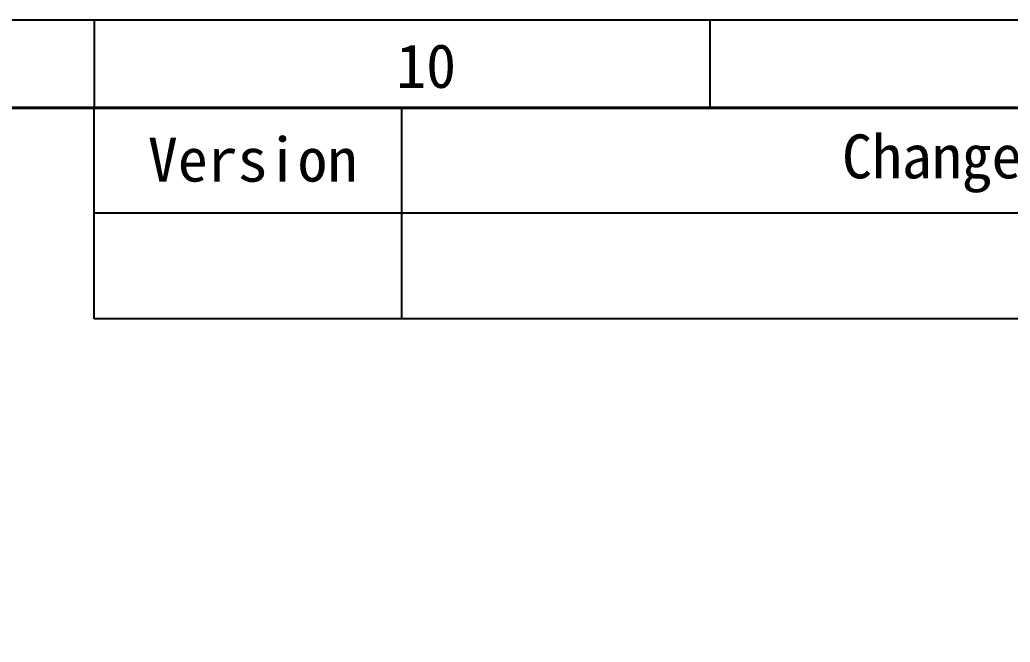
# Model space of a CAD drawing. Header units: millimetres. Extents: x 55614 to 110757, y -66981 to -47484.
# Drawn here: x 76015 to 79712, y -49808 to -47484 of the extents above; entities that cross this region are included whole.
import ezdxf
from ezdxf.enums import TextEntityAlignment as Align

# ---------------------------------------------------------------- set-up
doc = ezdxf.new("R2010")
doc.units = ezdxf.units.MM
doc.layers.add('FORM', color=7, linetype='Continuous')
doc.layers.add('LY_Partlib2', color=7, linetype='Continuous')
doc.styles.add('KEHUA', font='STFANGSO.TTF')

# ---------------------------------------------------------------- blocks, each defined once
blk = doc.blocks.new('1')
at = {"layer": 'FORM', "color": 4}
for p, q in [((2121.82, 2977.084), (2121.82, 2972.057)), ((2157.013, 2977.084), (2157.013, 2972.057))]:
    blk.add_line(p, q, dxfattribs=at)
at = {"layer": 'FORM', "color": 8}
for p, q in [((2121.82, 2959.99), (2121.82, 2972.057)), ((2139.417, 2959.99), (2139.417, 2972.057)), ((2222.372, 2966.023), (2121.82, 2966.023)), ((2222.372, 2959.99), (2121.82, 2959.99))]:
    blk.add_line(p, q, dxfattribs=at)
at = {"layer": 'FORM', "color": 6}
blk.add_lwpolyline([(1805.08, 2977.084), (2227.4, 2977.084), (2227.4, 2678.443), (1805.08, 2678.443)], close=True, dxfattribs=at)
at = {"layer": 'FORM', "color": 8, "lineweight": 40}
blk.add_lwpolyline([(1810.107, 2683.471), (2222.372, 2683.471), (2222.372, 2972.057), (1810.107, 2972.057)], close=True, dxfattribs=at)
at = {"layer": 'FORM', "color": 4, "style": 'KEHUA'}
blk.add_text('10', height=2.5138, dxfattribs=at).set_placement((2139.09, 2973.19))
at = {"layer": 'FORM', "color": 8, "style": 'KEHUA'}
blk.add_text('Version', height=2.5138, dxfattribs=at).set_placement((2124.892, 2969.09), align=Align.MIDDLE_LEFT)
blk.add_text('Change Log', height=2.5138, dxfattribs=at).set_placement((2164.574, 2968.016))

msp = doc.modelspace()

# ---------------------------------------------------------------- block references
at = {"layer": 'LY_Partlib2', "xscale": 65.28547535580151, "yscale": 65.28547535580151, "zscale": 65.28547535580151}
msp.add_blockref('1', (-62231.106, -241844.639), dxfattribs=at)

doc.saveas('drawing.dxf')
